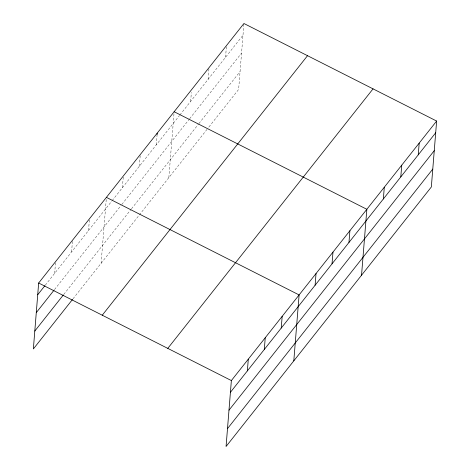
<?xml version="1.0" encoding="UTF-8"?>
<svg xmlns="http://www.w3.org/2000/svg" width="470" height="470" viewBox="0 0 470 470"><rect width="100%" height="100%" fill="white"/><g stroke="black" fill="none" stroke-linecap="round" stroke-linejoin="round"><path stroke-width="0.35" stroke-dasharray="2.35 1.76" d="M54.655 273.334L55.601 261.608M71.593 251.926L72.48 240.887M88.525 230.512L89.47 218.785M101.103 263.3L106.349 198.064M122.394 187.695L123.287 176.655M139.332 166.286L140.277 154.554M156.269 144.872L157.097 134.526M168.842 177.66L174.147 111.737M190.65 101.403L191.372 92.437M208.098 79.348L209.038 67.615M225.547 57.287L226.487 45.561M243.883 24.187L238.631 89.429L208.657 127.323M45.296 285.167L111.701 201.213M112.148 200.655L179.464 115.544M179.91 114.98L242.996 35.227M54.555 289.532L120.96 205.578M121.848 204.45L189.21 119.292M189.657 118.722L241.557 53.116M63.767 294.437L131.06 209.356M131.506 208.792L198.463 124.145M198.91 123.575L240.07 71.54M73.026 298.797L208.21 127.887"/><path stroke-width="0.7" d="M436.636 121.054L231.369 380.571L226.064 446.5L431.337 186.984L436.636 121.054L243.936 23.5L38.663 283.016L33.364 348.946L72.58 299.361M157.097 134.526L157.209 133.145M247.361 370.889L248.301 359.162M264.293 349.48L265.239 337.754M281.23 328.072L282.17 316.345M293.803 360.86L299.108 294.931L106.408 197.376M315.1 285.249L316.04 273.522M332.031 263.84L332.977 252.114M348.969 242.432L349.909 230.705M361.542 275.22L366.847 209.291L174.147 111.737M383.35 198.963L384.296 187.236M400.798 176.902L401.744 165.176M418.247 154.841L419.193 143.115M37.723 294.743L44.856 285.731M36.284 312.632L54.109 290.09M34.798 331.056L63.321 294.995M102.254 315.211L307.527 55.695M167.778 348.382L373.045 88.865M230.423 392.303L435.696 132.787M228.984 410.187L434.257 150.67M227.504 428.616L432.776 169.1M38.663 283.016L231.369 380.571"/></g></svg>
